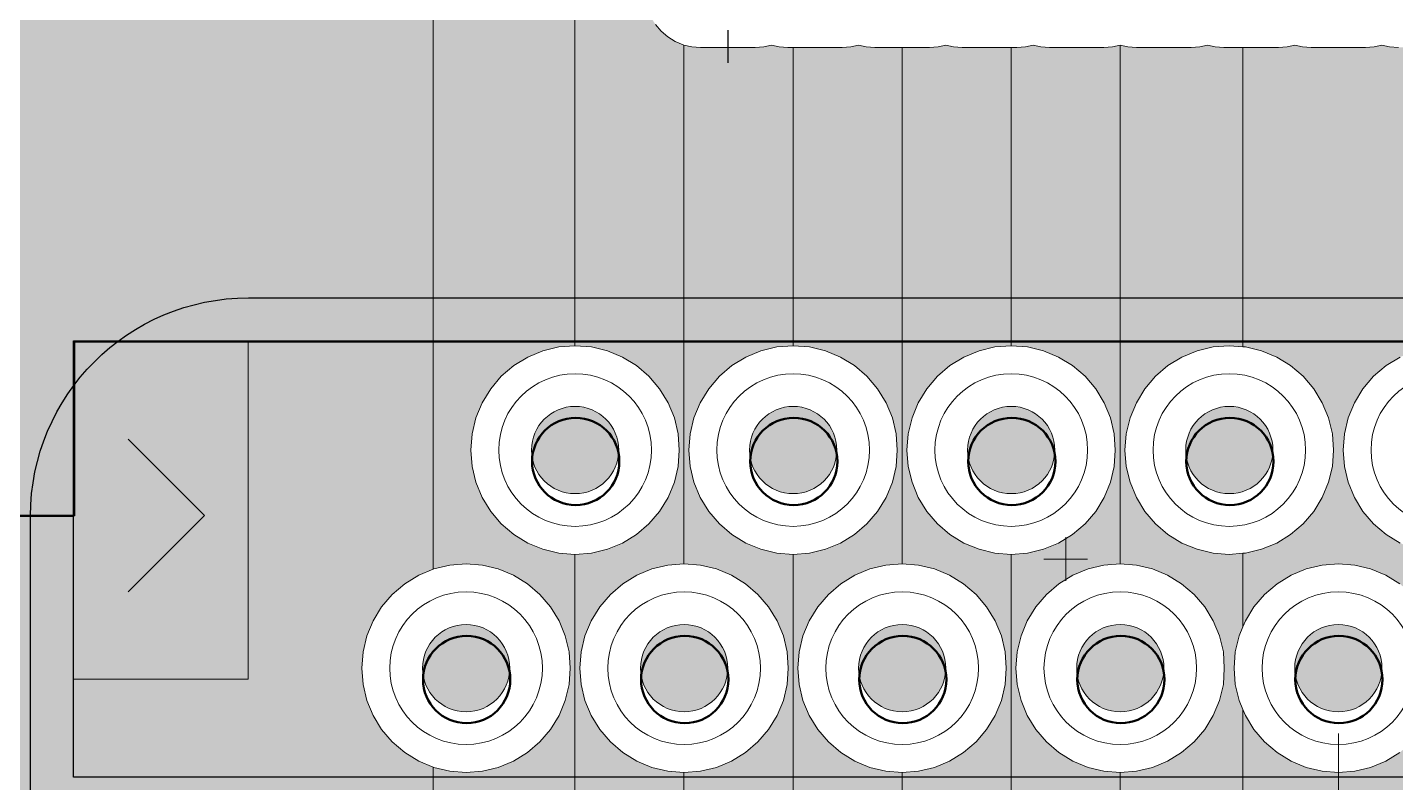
# Model space of a CAD drawing. Header units: inches. Extents: x 109.4 to 194.7, y 96.9 to 132.2.
# Drawn here: x 140.01 to 152.56, y 111.43 to 118.35 of the extents above; entities that cross this region are included whole.
import ezdxf

# ---------------------------------------------------------------- set-up
doc = ezdxf.new("R2010")
doc.units = ezdxf.units.IN
doc.header["$MEASUREMENT"] = 0
for name, color, linetype, lineweight in [('bottom_copper', 7, 'Continuous', 15), ('bottom_silk', 7, 'Continuous', 15), ('Front_Mech', 6, 'Continuous', 50), ('Rear_Mech', 5, 'Continuous', 30), ('top_copper', 7, 'Continuous', 15), ('top_silk', 7, 'Continuous', 15)]:
    doc.layers.add(name, color=color, linetype=linetype, lineweight=lineweight)
doc.layers.add('Mech_BackPlate', color=40, linetype='Continuous')
doc.layers.get('0').off()
doc.layers.get('top_copper').off()

# ---------------------------------------------------------------- blocks, each defined once
blk = doc.blocks.new('gsModule')
at = {"layer": 'bottom_copper', "lineweight": 0}
for points in [[(27.6828, 36.4307), (27.6828, 31.3675), (27.5689, 31.3585), (27.4567, 31.3316), (27.3501, 31.2874), (27.2517, 31.2271), (27.164, 31.1522), (27.0891, 31.0645), (27.0288, 30.9661), (26.9846, 30.8595), (26.9577, 30.7473), (26.9486, 30.6323), (26.9577, 30.5173), (26.9846, 30.4051), (27.0288, 30.2985), (27.0891, 30.2001), (27.164, 30.1124), (27.2517, 30.0375), (27.3501, 29.9772), (27.4567, 29.933), (27.5689, 29.9061), (27.6828, 29.8971), (27.6828, 26.9683), (27.6639, 26.9522), (27.589, 26.8645), (27.5287, 26.7661), (27.4846, 26.6595), (27.4576, 26.5473), (27.4486, 26.4323), (27.4576, 26.3173), (27.4846, 26.2051), (27.5287, 26.0985), (27.5833, 26.0094), (27.476, 26.0094), (27.0642, 26.4212), (27.0642, 27.2645), (27.0654, 27.2794), (27.0607, 27.3392), (27.0467, 27.3975), (27.0237, 27.4529), (26.9924, 27.504), (26.9534, 27.5496), (26.942, 27.5594), (26.3497, 28.1517), (26.3399, 28.1631), (26.2943, 28.2021), (26.2432, 28.2334), (26.1878, 28.2564), (26.1295, 28.2704), (26.1294, 28.2704), (26.0697, 28.2751), (26.0548, 28.2739), (25.37, 28.2739), (25.3297, 28.2906), (25.2455, 28.3108), (25.1592, 28.3176), (25.0729, 28.3108), (24.9887, 28.2906), (24.9087, 28.2575), (24.8349, 28.2122), (24.7691, 28.156), (24.7129, 28.0902), (24.6676, 28.0164), (24.6345, 27.9364), (24.6143, 27.8522), (24.6075, 27.7659), (24.6092, 27.7443), (24.6092, 27.2718), (24.6087, 27.2659), (24.6106, 27.2424), (24.6106, 27.2424), (24.6161, 27.2194), (24.6251, 27.1976), (24.6375, 27.1775), (24.6528, 27.1595), (24.6611, 27.1524), (24.6528, 27.1453), (24.6375, 27.1273), (24.6251, 27.1072), (24.6161, 27.0854), (24.6106, 27.0624), (24.6087, 27.0389), (24.6092, 27.033), (24.6092, 26.5605), (24.6075, 26.5389), (24.6143, 26.4526), (24.6345, 26.3684), (24.6676, 26.2884), (24.7129, 26.2146), (24.7691, 26.1488), (24.7782, 26.141), (24.7782, 25.8973), (24.777, 25.8824), (24.7817, 25.8227), (24.7817, 25.8226), (24.7817, 25.8226), (24.7817, 25.8226), (24.7944, 25.7699), (24.7957, 25.7643), (24.7957, 25.7643), (24.809, 25.7323), (24.8187, 25.7089), (24.8187, 25.7089), (24.8187, 25.7089), (24.8331, 25.6854), (24.85, 25.6578), (24.85, 25.6578), (24.85, 25.6578), (24.8501, 25.6577), (24.889, 25.6122), (24.9004, 25.6024), (26.1669, 24.3359), (26.1767, 24.3246), (26.2223, 24.2856), (26.2223, 24.2856), (26.2223, 24.2856), (26.2477, 24.2701), (26.2734, 24.2543), (26.2734, 24.2543), (26.2734, 24.2543), (26.2964, 24.2448), (26.3288, 24.2313), (26.3288, 24.2313), (26.3288, 24.2313), (26.375, 24.2202), (26.3871, 24.2173), (26.3871, 24.2173), (26.3871, 24.2173), (26.4469, 24.2126), (26.4618, 24.2138), (27.6828, 24.2138), (27.6828, 18.4102), (27.5495, 18.3549), (27.4214, 18.2765), (27.3072, 18.179), (27.2097, 18.0648), (27.1313, 17.9367), (27.0738, 17.798), (27.0387, 17.652), (27.027, 17.5023), (27.0387, 17.3526), (27.0738, 17.2066), (27.1313, 17.0679), (27.2097, 16.9398), (27.3072, 16.8256), (27.4214, 16.7281), (27.5495, 16.6497), (27.6828, 16.5944), (27.6828, 14.2102), (27.5495, 14.155), (27.4214, 14.0765), (27.3072, 13.979), (27.2097, 13.8648), (27.1313, 13.7368), (27.0738, 13.598), (27.0387, 13.452), (27.027, 13.3023), (27.0387, 13.1526), (27.0738, 13.0066), (27.1313, 12.8679), (27.2097, 12.7398), (27.3072, 12.6257), (27.4214, 12.5281), (27.5495, 12.4497), (27.6828, 12.3944), (27.6828, 2.6487), (21.0002, 2.6487), (21.0002, 33.6649), (21.0007, 33.6648), (21.0556, 33.6691), (21.1092, 33.682), (21.1601, 33.7031), (21.2071, 33.7319), (21.249, 33.7676), (21.2847, 33.8095), (21.3135, 33.8565), (21.3346, 33.9074), (21.3475, 33.961), (21.3507, 34.0159), (21.3475, 34.0708), (21.3346, 34.1244), (21.3135, 34.1753), (21.2847, 34.2223), (21.249, 34.2642), (21.2071, 34.2999), (21.1601, 34.3287), (21.1092, 34.3498), (21.0556, 34.3627), (21.0007, 34.367), (21.0002, 34.3669), (21.0002, 36.4307)], [(28.9824, 24.2138), (28.9824, 20.4591), (28.8342, 20.4475), (28.6882, 20.4124), (28.5495, 20.3549), (28.4214, 20.2765), (28.3072, 20.179), (28.2097, 20.0648), (28.1313, 19.9367), (28.0738, 19.798), (28.0387, 19.652), (28.027, 19.5023), (28.0387, 19.3526), (28.0738, 19.2066), (28.1313, 19.0679), (28.2097, 18.9398), (28.3072, 18.8256), (28.4214, 18.7281), (28.5495, 18.6497), (28.6882, 18.5922), (28.8342, 18.5571), (28.9824, 18.5455), (28.9824, 16.2591), (28.8342, 16.2475), (28.6882, 16.2124), (28.5495, 16.155), (28.4214, 16.0765), (28.3072, 15.979), (28.2097, 15.8648), (28.1313, 15.7368), (28.0738, 15.598), (28.0387, 15.452), (28.027, 15.3023), (28.0387, 15.1526), (28.0738, 15.0066), (28.1313, 14.8679), (28.2097, 14.7398), (28.3072, 14.6257), (28.4214, 14.5281), (28.5495, 14.4497), (28.6882, 14.3922), (28.8342, 14.3571), (28.9824, 14.3455), (28.9824, 2.6487), (27.6828, 2.6487), (27.6828, 12.3944), (27.6882, 12.3922), (27.8342, 12.3571), (27.9839, 12.3454), (28.1336, 12.3571), (28.2796, 12.3922), (28.4183, 12.4497), (28.5464, 12.5281), (28.6606, 12.6257), (28.7581, 12.7398), (28.8365, 12.8679), (28.894, 13.0066), (28.9291, 13.1526), (28.9379, 13.3023), (28.9291, 13.452), (28.894, 13.598), (28.8365, 13.7368), (28.7581, 13.8648), (28.6606, 13.979), (28.5464, 14.0765), (28.4183, 14.155), (28.2796, 14.2124), (28.1336, 14.2475), (27.9839, 14.2593), (27.8342, 14.2475), (27.6882, 14.2124), (27.6828, 14.2102), (27.6828, 16.5944), (27.6882, 16.5922), (27.8342, 16.5571), (27.9839, 16.5454), (28.1336, 16.5571), (28.2796, 16.5922), (28.4183, 16.6497), (28.5464, 16.7281), (28.6606, 16.8256), (28.7581, 16.9398), (28.8365, 17.0679), (28.894, 17.2066), (28.9291, 17.3526), (28.9379, 17.5023), (28.9291, 17.652), (28.894, 17.798), (28.8365, 17.9367), (28.7581, 18.0648), (28.6606, 18.179), (28.5464, 18.2765), (28.4183, 18.3549), (28.2796, 18.4124), (28.1336, 18.4475), (27.9839, 18.4592), (27.8342, 18.4475), (27.6882, 18.4124), (27.6828, 18.4102), (27.6828, 24.2138)], [(29.6259, 24.2138), (29.6259, 23.7222), (29.6243, 23.7023), (29.6306, 23.6226), (29.6493, 23.5448), (29.6799, 23.471), (29.7217, 23.4028), (29.7736, 23.342), (29.8344, 23.2901), (29.9026, 23.2483), (29.9764, 23.2177), (29.9824, 23.2162), (29.9824, 18.4591), (29.8342, 18.4475), (29.6882, 18.4124), (29.5495, 18.3549), (29.4214, 18.2765), (29.3072, 18.179), (29.2097, 18.0648), (29.1313, 17.9367), (29.0738, 17.798), (29.0387, 17.652), (29.027, 17.5023), (29.0387, 17.3526), (29.0738, 17.2066), (29.1313, 17.0679), (29.2097, 16.9398), (29.3072, 16.8256), (29.4214, 16.7281), (29.5495, 16.6497), (29.6882, 16.5922), (29.8342, 16.5571), (29.9824, 16.5455), (29.9824, 14.2591), (29.8342, 14.2475), (29.6882, 14.2124), (29.5495, 14.155), (29.4214, 14.0765), (29.3072, 13.979), (29.2097, 13.8648), (29.1313, 13.7368), (29.0738, 13.598), (29.0387, 13.452), (29.027, 13.3023), (29.0387, 13.1526), (29.0738, 13.0066), (29.1313, 12.8679), (29.2097, 12.7398), (29.3072, 12.6257), (29.4214, 12.5281), (29.5495, 12.4497), (29.6882, 12.3922), (29.8342, 12.3571), (29.9824, 12.3455), (29.9824, 2.6487), (28.9824, 2.6487), (28.9824, 14.3455), (28.9839, 14.3454), (29.1336, 14.3571), (29.2796, 14.3922), (29.4183, 14.4497), (29.5464, 14.5281), (29.6606, 14.6257), (29.7581, 14.7398), (29.8365, 14.8679), (29.894, 15.0066), (29.9291, 15.1526), (29.9379, 15.3023), (29.9291, 15.452), (29.894, 15.598), (29.8365, 15.7368), (29.7581, 15.8648), (29.6606, 15.979), (29.5464, 16.0765), (29.4183, 16.155), (29.2796, 16.2124), (29.1336, 16.2475), (28.9839, 16.2593), (28.9824, 16.2591), (28.9824, 18.5455), (28.9839, 18.5454), (29.1336, 18.5571), (29.2796, 18.5922), (29.4183, 18.6497), (29.5464, 18.7281), (29.6606, 18.8256), (29.7581, 18.9398), (29.8365, 19.0679), (29.894, 19.2066), (29.9291, 19.3526), (29.9379, 19.5023), (29.9291, 19.652), (29.894, 19.798), (29.8365, 19.9367), (29.7581, 20.0648), (29.6606, 20.179), (29.5464, 20.2765), (29.4183, 20.3549), (29.2796, 20.4124), (29.1336, 20.4475), (28.9839, 20.4592), (28.9824, 20.4591), (28.9824, 24.2138)], [(30.0542, 23.199), (30.1339, 23.1927), (30.1538, 23.1943), (30.614, 23.1943), (30.6339, 23.1927), (30.7136, 23.199), (30.7136, 23.199), (30.7839, 23.2159), (30.8542, 23.199), (30.9339, 23.1927), (30.9538, 23.1943), (30.9824, 23.1943), (30.9824, 20.4591), (30.8342, 20.4475), (30.6882, 20.4124), (30.5495, 20.3549), (30.4214, 20.2765), (30.3072, 20.179), (30.2097, 20.0648), (30.1313, 19.9367), (30.0738, 19.798), (30.0387, 19.652), (30.027, 19.5023), (30.0387, 19.3526), (30.0738, 19.2066), (30.1313, 19.0679), (30.2097, 18.9398), (30.3072, 18.8256), (30.4214, 18.7281), (30.5495, 18.6497), (30.6882, 18.5922), (30.8342, 18.5571), (30.9824, 18.5455), (30.9824, 16.2591), (30.8342, 16.2475), (30.6882, 16.2124), (30.5495, 16.155), (30.4214, 16.0765), (30.3072, 15.979), (30.2097, 15.8648), (30.1313, 15.7368), (30.0738, 15.598), (30.0387, 15.452), (30.027, 15.3023), (30.0387, 15.1526), (30.0738, 15.0066), (30.1313, 14.8679), (30.2097, 14.7398), (30.3072, 14.6257), (30.4214, 14.5281), (30.5495, 14.4497), (30.6882, 14.3922), (30.8342, 14.3571), (30.9824, 14.3455), (30.9824, 2.6487), (29.9824, 2.6487), (29.9824, 12.3455), (29.9839, 12.3454), (30.1336, 12.3571), (30.2796, 12.3922), (30.4183, 12.4497), (30.5464, 12.5281), (30.6606, 12.6257), (30.7581, 12.7398), (30.8365, 12.8679), (30.894, 13.0066), (30.9291, 13.1526), (30.9379, 13.3023), (30.9291, 13.452), (30.894, 13.598), (30.8365, 13.7368), (30.7581, 13.8648), (30.6606, 13.979), (30.5464, 14.0765), (30.4183, 14.155), (30.2796, 14.2124), (30.1336, 14.2475), (29.9839, 14.2593), (29.9824, 14.2591), (29.9824, 16.5455), (29.9839, 16.5454), (30.1336, 16.5571), (30.2796, 16.5922), (30.4183, 16.6497), (30.5464, 16.7281), (30.6606, 16.8256), (30.7581, 16.9398), (30.8365, 17.0679), (30.894, 17.2066), (30.9291, 17.3526), (30.9379, 17.5023), (30.9291, 17.652), (30.894, 17.798), (30.8365, 17.9367), (30.7581, 18.0648), (30.6606, 18.179), (30.5464, 18.2765), (30.4183, 18.3549), (30.2796, 18.4124), (30.1336, 18.4475), (29.9839, 18.4592), (29.9824, 18.4591), (29.9824, 23.2162)], [(31.414, 23.1943), (31.4339, 23.1927), (31.5136, 23.199), (31.5136, 23.199), (31.5839, 23.2159), (31.6542, 23.199), (31.7339, 23.1927), (31.7538, 23.1943), (31.9824, 23.1943), (31.9824, 18.4591), (31.8342, 18.4475), (31.6882, 18.4124), (31.5495, 18.3549), (31.4214, 18.2765), (31.3072, 18.179), (31.2097, 18.0648), (31.1313, 17.9367), (31.0738, 17.798), (31.0387, 17.652), (31.027, 17.5023), (31.0387, 17.3526), (31.0738, 17.2066), (31.1313, 17.0679), (31.2097, 16.9398), (31.3072, 16.8256), (31.4214, 16.7281), (31.5495, 16.6497), (31.6882, 16.5922), (31.8342, 16.5571), (31.9824, 16.5455), (31.9824, 14.2591), (31.8342, 14.2475), (31.6882, 14.2124), (31.5495, 14.155), (31.4214, 14.0765), (31.3072, 13.979), (31.2097, 13.8648), (31.1313, 13.7368), (31.0738, 13.598), (31.0387, 13.452), (31.027, 13.3023), (31.0387, 13.1526), (31.0738, 13.0066), (31.1313, 12.8679), (31.2097, 12.7398), (31.3072, 12.6257), (31.4214, 12.5281), (31.5495, 12.4497), (31.6882, 12.3922), (31.8342, 12.3571), (31.9824, 12.3455), (31.9824, 2.6487), (30.9824, 2.6487), (30.9824, 14.3455), (30.9839, 14.3454), (31.1336, 14.3571), (31.2796, 14.3922), (31.4183, 14.4497), (31.5464, 14.5281), (31.6606, 14.6257), (31.7581, 14.7398), (31.8365, 14.8679), (31.894, 15.0066), (31.9291, 15.1526), (31.9379, 15.3023), (31.9291, 15.452), (31.894, 15.598), (31.8365, 15.7368), (31.7581, 15.8648), (31.6606, 15.979), (31.5464, 16.0765), (31.4183, 16.155), (31.2796, 16.2124), (31.1336, 16.2475), (30.9839, 16.2593), (30.9824, 16.2591), (30.9824, 18.5455), (30.9839, 18.5454), (31.1336, 18.5571), (31.2796, 18.5922), (31.4183, 18.6497), (31.5464, 18.7281), (31.6606, 18.8256), (31.7581, 18.9398), (31.8365, 19.0679), (31.894, 19.2066), (31.9291, 19.3526), (31.9379, 19.5023), (31.9291, 19.652), (31.894, 19.798), (31.8365, 19.9367), (31.7581, 20.0648), (31.6606, 20.179), (31.5464, 20.2765), (31.4183, 20.3549), (31.2796, 20.4124), (31.1336, 20.4475), (30.9839, 20.4592), (30.9824, 20.4591), (30.9824, 23.1943)], [(32.214, 23.1943), (32.2339, 23.1927), (32.3136, 23.199), (32.3136, 23.199), (32.3839, 23.2159), (32.4542, 23.199), (32.5339, 23.1927), (32.5538, 23.1943), (32.9824, 23.1943), (32.9824, 20.4591), (32.8342, 20.4475), (32.6882, 20.4124), (32.5495, 20.3549), (32.4214, 20.2765), (32.3072, 20.179), (32.2097, 20.0648), (32.1313, 19.9367), (32.0738, 19.798), (32.0387, 19.652), (32.027, 19.5023), (32.0387, 19.3526), (32.0738, 19.2066), (32.1313, 19.0679), (32.2097, 18.9398), (32.3072, 18.8256), (32.4214, 18.7281), (32.5495, 18.6497), (32.6882, 18.5922), (32.8342, 18.5571), (32.9824, 18.5455), (32.9824, 16.2591), (32.8342, 16.2475), (32.6882, 16.2124), (32.5495, 16.155), (32.4214, 16.0765), (32.3072, 15.979), (32.2097, 15.8648), (32.1313, 15.7368), (32.0738, 15.598), (32.0387, 15.452), (32.027, 15.3023), (32.0387, 15.1526), (32.0738, 15.0066), (32.1313, 14.8679), (32.2097, 14.7398), (32.3072, 14.6257), (32.4214, 14.5281), (32.5495, 14.4497), (32.6882, 14.3922), (32.8342, 14.3571), (32.9824, 14.3455), (32.9824, 2.6487), (31.9824, 2.6487), (31.9824, 12.3455), (31.9839, 12.3454), (32.1336, 12.3571), (32.2796, 12.3922), (32.4183, 12.4497), (32.5464, 12.5281), (32.6606, 12.6257), (32.7581, 12.7398), (32.8365, 12.8679), (32.894, 13.0066), (32.9291, 13.1526), (32.9379, 13.3023), (32.9291, 13.452), (32.894, 13.598), (32.8365, 13.7368), (32.7581, 13.8648), (32.6606, 13.979), (32.5464, 14.0765), (32.4183, 14.155), (32.2796, 14.2124), (32.1336, 14.2475), (31.9839, 14.2593), (31.9824, 14.2591), (31.9824, 16.5455), (31.9839, 16.5454), (32.1336, 16.5571), (32.2796, 16.5922), (32.4183, 16.6497), (32.5464, 16.7281), (32.6606, 16.8256), (32.7581, 16.9398), (32.8365, 17.0679), (32.894, 17.2066), (32.9291, 17.3526), (32.9379, 17.5023), (32.9291, 17.652), (32.894, 17.798), (32.8365, 17.9367), (32.7581, 18.0648), (32.6606, 18.179), (32.5464, 18.2765), (32.4183, 18.3549), (32.2796, 18.4124), (32.1336, 18.4475), (31.9839, 18.4592), (31.9824, 18.4591), (31.9824, 23.1943)], [(33.014, 23.1943), (33.0339, 23.1927), (33.1136, 23.199), (33.1136, 23.199), (33.1839, 23.2159), (33.2542, 23.199), (33.3339, 23.1927), (33.3538, 23.1943), (33.814, 23.1943), (33.8339, 23.1927), (33.9136, 23.199), (33.9136, 23.199), (33.9824, 23.2155), (33.9824, 18.4591), (33.8342, 18.4475), (33.6882, 18.4124), (33.5495, 18.3549), (33.4214, 18.2765), (33.3072, 18.179), (33.2097, 18.0648), (33.1313, 17.9367), (33.0738, 17.798), (33.0387, 17.652), (33.027, 17.5023), (33.0387, 17.3526), (33.0738, 17.2066), (33.1313, 17.0679), (33.2097, 16.9398), (33.3072, 16.8256), (33.4214, 16.7281), (33.5495, 16.6497), (33.6882, 16.5922), (33.8342, 16.5571), (33.9824, 16.5455), (33.9824, 14.2591), (33.8342, 14.2475), (33.6882, 14.2124), (33.5495, 14.155), (33.4214, 14.0765), (33.3072, 13.979), (33.2097, 13.8648), (33.1313, 13.7368), (33.0738, 13.598), (33.0387, 13.452), (33.027, 13.3023), (33.0387, 13.1526), (33.0738, 13.0066), (33.1313, 12.8679), (33.2097, 12.7398), (33.3072, 12.6257), (33.4214, 12.5281), (33.5495, 12.4497), (33.6882, 12.3922), (33.8342, 12.3571), (33.9824, 12.3455), (33.9824, 2.6487), (32.9824, 2.6487), (32.9824, 14.3455), (32.9839, 14.3454), (33.1336, 14.3571), (33.2796, 14.3922), (33.4183, 14.4497), (33.5464, 14.5281), (33.6606, 14.6257), (33.7581, 14.7398), (33.8365, 14.8679), (33.894, 15.0066), (33.9291, 15.1526), (33.9379, 15.3023), (33.9291, 15.452), (33.894, 15.598), (33.8365, 15.7368), (33.7581, 15.8648), (33.6606, 15.979), (33.5464, 16.0765), (33.4183, 16.155), (33.2796, 16.2124), (33.1336, 16.2475), (32.9839, 16.2593), (32.9824, 16.2591), (32.9824, 18.5455), (32.9839, 18.5454), (33.1336, 18.5571), (33.2796, 18.5922), (33.4183, 18.6497), (33.5464, 18.7281), (33.6606, 18.8256), (33.7581, 18.9398), (33.8365, 19.0679), (33.894, 19.2066), (33.9291, 19.3526), (33.9379, 19.5023), (33.9291, 19.652), (33.894, 19.798), (33.8365, 19.9367), (33.7581, 20.0648), (33.6606, 20.179), (33.5464, 20.2765), (33.4183, 20.3549), (33.2796, 20.4124), (33.1336, 20.4475), (32.9839, 20.4592), (32.9824, 20.4591), (32.9824, 23.1943)], [(33.9839, 23.2159), (34.0542, 23.199), (34.1339, 23.1927), (34.1538, 23.1943), (34.614, 23.1943), (34.6339, 23.1927), (34.7136, 23.199), (34.7136, 23.199), (34.7839, 23.2159), (34.8542, 23.199), (34.9339, 23.1927), (34.9538, 23.1943), (35.1086, 23.1943), (35.1086, 20.4494), (34.9839, 20.4592), (34.8342, 20.4475), (34.6882, 20.4124), (34.5495, 20.3549), (34.4214, 20.2765), (34.3072, 20.179), (34.2097, 20.0648), (34.1313, 19.9367), (34.0738, 19.798), (34.0387, 19.652), (34.027, 19.5023), (34.0387, 19.3526), (34.0738, 19.2066), (34.1313, 19.0679), (34.2097, 18.9398), (34.3072, 18.8256), (34.4214, 18.7281), (34.5495, 18.6497), (34.6882, 18.5922), (34.8342, 18.5571), (34.9839, 18.5454), (35.1086, 18.5552), (35.1086, 17.8819), (35.0738, 17.798), (35.0387, 17.652), (35.027, 17.5023), (35.0387, 17.3526), (35.0738, 17.2066), (35.1086, 17.1227), (35.1086, 16.2494), (34.9839, 16.2593), (34.8342, 16.2475), (34.6882, 16.2124), (34.5495, 16.155), (34.4214, 16.0765), (34.3072, 15.979), (34.2097, 15.8648), (34.1313, 15.7368), (34.0738, 15.598), (34.0387, 15.452), (34.027, 15.3023), (34.0387, 15.1526), (34.0738, 15.0066), (34.1313, 14.8679), (34.2097, 14.7398), (34.3072, 14.6257), (34.4214, 14.5281), (34.5495, 14.4497), (34.6882, 14.3922), (34.8342, 14.3571), (34.9839, 14.3454), (35.1086, 14.3552), (35.1086, 13.6819), (35.0738, 13.598), (35.0387, 13.452), (35.027, 13.3023), (35.0387, 13.1526), (35.0738, 13.0066), (35.1086, 12.9227), (35.1086, 2.6487), (33.9824, 2.6487), (33.9824, 12.3455), (33.9839, 12.3454), (34.1336, 12.3571), (34.2796, 12.3922), (34.4183, 12.4497), (34.5464, 12.5281), (34.6606, 12.6257), (34.7581, 12.7398), (34.8365, 12.8679), (34.894, 13.0066), (34.9291, 13.1526), (34.9379, 13.3023), (34.9291, 13.452), (34.894, 13.598), (34.8365, 13.7368), (34.7581, 13.8648), (34.6606, 13.979), (34.5464, 14.0765), (34.4183, 14.155), (34.2796, 14.2124), (34.1336, 14.2475), (33.9839, 14.2593), (33.9824, 14.2591), (33.9824, 16.5455), (33.9839, 16.5454), (34.1336, 16.5571), (34.2796, 16.5922), (34.4183, 16.6497), (34.5464, 16.7281), (34.6606, 16.8256), (34.7581, 16.9398), (34.8365, 17.0679), (34.894, 17.2066), (34.9291, 17.3526), (34.9379, 17.5023), (34.9291, 17.652), (34.894, 17.798), (34.8365, 17.9367), (34.7581, 18.0648), (34.6606, 18.179), (34.5464, 18.2765), (34.4183, 18.3549), (34.2796, 18.4124), (34.1336, 18.4475), (33.9839, 18.4592), (33.9824, 18.4591), (33.9824, 23.2155)], [(35.1086, 2.6487), (35.1086, 12.9227), (35.1313, 12.8679), (35.2097, 12.7398), (35.3072, 12.6257), (35.4214, 12.5281), (35.5495, 12.4497), (35.6882, 12.3922), (35.8342, 12.3571), (35.9839, 12.3454), (36.1336, 12.3571), (36.2796, 12.3922), (36.4183, 12.4497), (36.5464, 12.5281), (36.6606, 12.6257), (36.7581, 12.7398), (36.8365, 12.8679), (36.894, 13.0066), (36.9291, 13.1526), (36.9379, 13.3023), (36.9291, 13.452), (36.894, 13.598), (36.8365, 13.7368), (36.7581, 13.8648), (36.6606, 13.979), (36.5464, 14.0765), (36.4183, 14.155), (36.2796, 14.2124), (36.1336, 14.2475), (35.9839, 14.2593), (35.8342, 14.2475), (35.6882, 14.2124), (35.5495, 14.155), (35.4214, 14.0765), (35.3072, 13.979), (35.2097, 13.8648), (35.1313, 13.7368), (35.1086, 13.6819), (35.1086, 14.3552), (35.1336, 14.3571), (35.2796, 14.3922), (35.4183, 14.4497), (35.5464, 14.5281), (35.6606, 14.6257), (35.7581, 14.7398), (35.8365, 14.8679), (35.894, 15.0066), (35.9291, 15.1526), (35.9379, 15.3023), (35.9291, 15.452), (35.894, 15.598), (35.8365, 15.7368), (35.7581, 15.8648), (35.6606, 15.979), (35.5464, 16.0765), (35.4183, 16.155), (35.2796, 16.2124), (35.1336, 16.2475), (35.1086, 16.2494), (35.1086, 17.1227), (35.1313, 17.0679), (35.2097, 16.9398), (35.3072, 16.8256), (35.4214, 16.7281), (35.5495, 16.6497), (35.6882, 16.5922), (35.8342, 16.5571), (35.9839, 16.5454), (36.1336, 16.5571), (36.2796, 16.5922), (36.4183, 16.6497), (36.5464, 16.7281), (36.6606, 16.8256), (36.7581, 16.9398), (36.8365, 17.0679), (36.894, 17.2066), (36.9291, 17.3526), (36.9379, 17.5023), (36.9291, 17.652), (36.894, 17.798), (36.8365, 17.9367), (36.7581, 18.0648), (36.6606, 18.179), (36.5464, 18.2765), (36.4183, 18.3549), (36.2796, 18.4124), (36.1336, 18.4475), (35.9839, 18.4592), (35.8342, 18.4475), (35.6882, 18.4124), (35.5495, 18.3549), (35.4214, 18.2765), (35.3072, 18.179), (35.2097, 18.0648), (35.1313, 17.9367), (35.1086, 17.8819), (35.1086, 18.5552), (35.1336, 18.5571), (35.2796, 18.5922), (35.4183, 18.6497), (35.5464, 18.7281), (35.6606, 18.8256), (35.7581, 18.9398), (35.8365, 19.0679), (35.894, 19.2066), (35.9291, 19.3526), (35.9379, 19.5023), (35.9291, 19.652), (35.894, 19.798), (35.8365, 19.9367), (35.7581, 20.0648), (35.6606, 20.179), (35.5464, 20.2765), (35.4183, 20.3549), (35.2796, 20.4124), (35.1336, 20.4475), (35.1086, 20.4494), (35.1086, 23.1943), (35.414, 23.1943), (35.4339, 23.1927), (35.5136, 23.199), (35.5136, 23.199), (35.5839, 23.2159), (35.6542, 23.199), (35.7339, 23.1927), (35.7538, 23.1943), (36.214, 23.1943), (36.2339, 23.1927), (36.3136, 23.199), (36.3136, 23.199), (36.3839, 23.2159), (36.4542, 23.199), (36.5339, 23.1927), (36.5538, 23.1943), (36.9824, 23.1943), (36.9824, 20.4591), (36.8342, 20.4475), (36.6882, 20.4124), (36.5495, 20.3549), (36.4214, 20.2765), (36.3072, 20.179), (36.2097, 20.0648), (36.1313, 19.9367), (36.0738, 19.798), (36.0387, 19.652), (36.027, 19.5023), (36.0387, 19.3526), (36.0738, 19.2066), (36.1313, 19.0679), (36.2097, 18.9398), (36.3072, 18.8256), (36.4214, 18.7281), (36.5495, 18.6497), (36.6882, 18.5922), (36.8342, 18.5571), (36.9824, 18.5455), (36.9824, 16.2591), (36.8342, 16.2475), (36.6882, 16.2124), (36.5495, 16.155), (36.4214, 16.0765), (36.3072, 15.979), (36.2097, 15.8648), (36.1313, 15.7368), (36.0738, 15.598), (36.0387, 15.452), (36.027, 15.3023), (36.0387, 15.1526), (36.0738, 15.0066), (36.1313, 14.8679), (36.2097, 14.7398), (36.3072, 14.6257), (36.4214, 14.5281), (36.5495, 14.4497), (36.6882, 14.3922), (36.8342, 14.3571), (36.9824, 14.3455), (36.9824, 6.8439), (36.9079, 6.7803), (36.843, 6.7043), (36.7908, 6.6191), (36.7525, 6.5267), (36.7292, 6.4295), (36.7292, 6.4294), (36.7214, 6.3299), (36.7233, 6.305), (36.7233, 4.5768), (36.7214, 4.5519), (36.7292, 4.4523), (36.7292, 4.4523), (36.7525, 4.3551), (36.7908, 4.2627), (36.843, 4.1775), (36.9079, 4.1015), (36.9824, 4.0379), (36.9824, 2.6487)]]:
    blk.add_hatch(color=256, dxfattribs=at).paths.add_polyline_path(points, flags=0)
h = blk.add_hatch(color=256, dxfattribs=at)
edge = h.paths.add_edge_path(flags=0)
edge.add_arc((28.9839, 19.5023), 0.4, 0, 360)
h = blk.add_hatch(color=256, dxfattribs=at)
edge = h.paths.add_edge_path(flags=0)
edge.add_arc((30.9839, 19.5023), 0.4, 0, 360)
h = blk.add_hatch(color=256, dxfattribs=at)
edge = h.paths.add_edge_path(flags=0)
edge.add_arc((32.9839, 19.5023), 0.4, 0, 360)
h = blk.add_hatch(color=256, dxfattribs=at)
edge = h.paths.add_edge_path(flags=0)
edge.add_arc((34.9839, 19.5023), 0.4, 0, 360)
h = blk.add_hatch(color=256, dxfattribs=at)
edge = h.paths.add_edge_path(flags=0)
edge.add_arc((27.9839, 17.5023), 0.4, 0, 360)
h = blk.add_hatch(color=256, dxfattribs=at)
edge = h.paths.add_edge_path(flags=0)
edge.add_arc((29.9839, 17.5023), 0.4, 0, 360)
h = blk.add_hatch(color=256, dxfattribs=at)
edge = h.paths.add_edge_path(flags=0)
edge.add_arc((31.9839, 17.5023), 0.4, 0, 360)
h = blk.add_hatch(color=256, dxfattribs=at)
edge = h.paths.add_edge_path(flags=0)
edge.add_arc((33.9839, 17.5023), 0.4, 0, 360)
h = blk.add_hatch(color=256, dxfattribs=at)
edge = h.paths.add_edge_path(flags=0)
edge.add_arc((35.9839, 17.5023), 0.4, 0, 360)
for p, q in [((27.6828, 18.4102), (27.6828, 24.2138)), ((27.6828, 24.2138), (27.6828, 18.4102)), ((28.9824, 20.4591), (28.9824, 24.2138)), ((28.9824, 24.2138), (28.9824, 20.4591)), ((29.7217, 23.4028), (29.7736, 23.342)), ((29.7736, 23.342), (29.8344, 23.2901)), ((29.8344, 23.2901), (29.9026, 23.2483)), ((29.9026, 23.2483), (29.9764, 23.2177)), ((29.9764, 23.2177), (29.9824, 23.2162)), ((29.9824, 18.4591), (29.9824, 23.2162)), ((29.9824, 23.2162), (30.0542, 23.199)), ((29.9824, 23.2162), (29.9824, 18.4591)), ((30.7136, 23.199), (30.7839, 23.2159)), ((30.7839, 23.2159), (30.8542, 23.199)), ((31.5136, 23.199), (31.5839, 23.2159)), ((31.5839, 23.2159), (31.6542, 23.199)), ((32.3136, 23.199), (32.3839, 23.2159)), ((32.3839, 23.2159), (32.4542, 23.199)), ((33.1136, 23.199), (33.1839, 23.2159)), ((33.1839, 23.2159), (33.2542, 23.199)), ((33.9136, 23.199), (33.9824, 23.2155)), ((33.9824, 23.2155), (33.9839, 23.2159)), ((33.9824, 18.4591), (33.9824, 23.2155)), ((33.9824, 23.2155), (33.9824, 18.4591)), ((33.9839, 23.2159), (34.0542, 23.199)), ((34.7136, 23.199), (34.7839, 23.2159)), ((34.7839, 23.2159), (34.8542, 23.199)), ((35.5136, 23.199), (35.5839, 23.2159)), ((35.5839, 23.2159), (35.6542, 23.199)), ((36.3136, 23.199), (36.3839, 23.2159)), ((36.3839, 23.2159), (36.4542, 23.199)), ((30.0542, 23.199), (30.1339, 23.1927)), ((30.1339, 23.1927), (30.1538, 23.1943)), ((30.1538, 23.1943), (30.614, 23.1943)), ((30.614, 23.1943), (30.6339, 23.1927)), ((30.6339, 23.1927), (30.7136, 23.199)), ((30.7136, 23.199), (30.7136, 23.199)), ((30.8542, 23.199), (30.9339, 23.1927)), ((30.9339, 23.1927), (30.9538, 23.1943)), ((30.9538, 23.1943), (30.9824, 23.1943)), ((30.9824, 20.4591), (30.9824, 23.1943)), ((30.9824, 23.1943), (31.414, 23.1943)), ((30.9824, 23.1943), (30.9824, 20.4591)), ((31.414, 23.1943), (31.4339, 23.1927)), ((31.4339, 23.1927), (31.5136, 23.199)), ((31.5136, 23.199), (31.5136, 23.199)), ((31.6542, 23.199), (31.7339, 23.1927)), ((31.7339, 23.1927), (31.7538, 23.1943)), ((31.7538, 23.1943), (31.9824, 23.1943)), ((31.9824, 18.4591), (31.9824, 23.1943)), ((31.9824, 23.1943), (32.214, 23.1943)), ((31.9824, 23.1943), (31.9824, 18.4591)), ((32.214, 23.1943), (32.2339, 23.1927)), ((32.2339, 23.1927), (32.3136, 23.199)), ((32.3136, 23.199), (32.3136, 23.199)), ((32.4542, 23.199), (32.5339, 23.1927)), ((32.5339, 23.1927), (32.5538, 23.1943)), ((32.5538, 23.1943), (32.9824, 23.1943)), ((32.9824, 20.4591), (32.9824, 23.1943)), ((32.9824, 23.1943), (33.014, 23.1943)), ((32.9824, 23.1943), (32.9824, 20.4591)), ((33.014, 23.1943), (33.0339, 23.1927)), ((33.0339, 23.1927), (33.1136, 23.199)), ((33.1136, 23.199), (33.1136, 23.199)), ((33.2542, 23.199), (33.3339, 23.1927)), ((33.3339, 23.1927), (33.3538, 23.1943)), ((33.3538, 23.1943), (33.814, 23.1943)), ((33.814, 23.1943), (33.8339, 23.1927)), ((33.8339, 23.1927), (33.9136, 23.199)), ((33.9136, 23.199), (33.9136, 23.199)), ((34.0542, 23.199), (34.1339, 23.1927)), ((34.1339, 23.1927), (34.1538, 23.1943)), ((34.1538, 23.1943), (34.614, 23.1943)), ((34.614, 23.1943), (34.6339, 23.1927)), ((34.6339, 23.1927), (34.7136, 23.199)), ((34.7136, 23.199), (34.7136, 23.199)), ((34.8542, 23.199), (34.9339, 23.1927)), ((34.9339, 23.1927), (34.9538, 23.1943)), ((34.9538, 23.1943), (35.1086, 23.1943)), ((35.1086, 20.4494), (35.1086, 23.1943)), ((35.1086, 23.1943), (35.414, 23.1943)), ((35.1086, 23.1943), (35.1086, 20.4494)), ((35.414, 23.1943), (35.4339, 23.1927)), ((35.4339, 23.1927), (35.5136, 23.199)), ((35.5136, 23.199), (35.5136, 23.199)), ((35.6542, 23.199), (35.7339, 23.1927)), ((35.7339, 23.1927), (35.7538, 23.1943)), ((35.7538, 23.1943), (36.214, 23.1943)), ((36.214, 23.1943), (36.2339, 23.1927)), ((36.2339, 23.1927), (36.3136, 23.199)), ((36.3136, 23.199), (36.3136, 23.199)), ((36.4542, 23.199), (36.5339, 23.1927)), ((28.9824, 20.4591), (28.8342, 20.4475)), ((28.9839, 20.4592), (28.9824, 20.4591)), ((29.1336, 20.4475), (28.9839, 20.4592)), ((30.9824, 20.4591), (30.8342, 20.4475)), ((30.9839, 20.4592), (30.9824, 20.4591)), ((31.1336, 20.4475), (30.9839, 20.4592)), ((32.9824, 20.4591), (32.8342, 20.4475)), ((32.9839, 20.4592), (32.9824, 20.4591)), ((33.1336, 20.4475), (32.9839, 20.4592)), ((34.9839, 20.4592), (34.8342, 20.4475)), ((35.1086, 20.4494), (34.9839, 20.4592)), ((28.5495, 20.3549), (28.4214, 20.2765)), ((28.6882, 20.4124), (28.5495, 20.3549)), ((28.8342, 20.4475), (28.6882, 20.4124)), ((29.2796, 20.4124), (29.1336, 20.4475)), ((29.4183, 20.3549), (29.2796, 20.4124)), ((29.5464, 20.2765), (29.4183, 20.3549)), ((30.5495, 20.3549), (30.4214, 20.2765)), ((30.6882, 20.4124), (30.5495, 20.3549)), ((30.8342, 20.4475), (30.6882, 20.4124)), ((31.2796, 20.4124), (31.1336, 20.4475)), ((31.4183, 20.3549), (31.2796, 20.4124)), ((31.5464, 20.2765), (31.4183, 20.3549)), ((32.5495, 20.3549), (32.4214, 20.2765)), ((32.6882, 20.4124), (32.5495, 20.3549)), ((32.8342, 20.4475), (32.6882, 20.4124)), ((33.2796, 20.4124), (33.1336, 20.4475)), ((33.4183, 20.3549), (33.2796, 20.4124)), ((33.5464, 20.2765), (33.4183, 20.3549)), ((34.5495, 20.3549), (34.4214, 20.2765)), ((34.6882, 20.4124), (34.5495, 20.3549)), ((34.8342, 20.4475), (34.6882, 20.4124)), ((35.1336, 20.4475), (35.1086, 20.4494)), ((35.2796, 20.4124), (35.1336, 20.4475)), ((35.4183, 20.3549), (35.2796, 20.4124)), ((35.5464, 20.2765), (35.4183, 20.3549)), ((36.5495, 20.3549), (36.4214, 20.2765)), ((28.4214, 20.2765), (28.3072, 20.179)), ((29.6606, 20.179), (29.5464, 20.2765)), ((30.4214, 20.2765), (30.3072, 20.179)), ((31.6606, 20.179), (31.5464, 20.2765)), ((32.4214, 20.2765), (32.3072, 20.179)), ((33.6606, 20.179), (33.5464, 20.2765)), ((34.4214, 20.2765), (34.3072, 20.179)), ((35.6606, 20.179), (35.5464, 20.2765)), ((36.4214, 20.2765), (36.3072, 20.179)), ((28.3072, 20.179), (28.2097, 20.0648)), ((29.7581, 20.0648), (29.6606, 20.179)), ((30.3072, 20.179), (30.2097, 20.0648)), ((31.7581, 20.0648), (31.6606, 20.179)), ((32.3072, 20.179), (32.2097, 20.0648)), ((33.7581, 20.0648), (33.6606, 20.179)), ((34.3072, 20.179), (34.2097, 20.0648)), ((35.7581, 20.0648), (35.6606, 20.179)), ((36.3072, 20.179), (36.2097, 20.0648)), ((28.2097, 20.0648), (28.1313, 19.9367)), ((29.8365, 19.9367), (29.7581, 20.0648)), ((30.2097, 20.0648), (30.1313, 19.9367)), ((31.8365, 19.9367), (31.7581, 20.0648)), ((32.2097, 20.0648), (32.1313, 19.9367)), ((33.8365, 19.9367), (33.7581, 20.0648)), ((34.2097, 20.0648), (34.1313, 19.9367)), ((35.8365, 19.9367), (35.7581, 20.0648)), ((36.2097, 20.0648), (36.1313, 19.9367)), ((28.1313, 19.9367), (28.0738, 19.798)), ((29.894, 19.798), (29.8365, 19.9367)), ((30.1313, 19.9367), (30.0738, 19.798)), ((31.894, 19.798), (31.8365, 19.9367)), ((32.1313, 19.9367), (32.0738, 19.798)), ((33.894, 19.798), (33.8365, 19.9367)), ((34.1313, 19.9367), (34.0738, 19.798)), ((35.894, 19.798), (35.8365, 19.9367)), ((36.1313, 19.9367), (36.0738, 19.798)), ((28.0738, 19.798), (28.0387, 19.652)), ((29.9291, 19.652), (29.894, 19.798)), ((30.0738, 19.798), (30.0387, 19.652)), ((31.9291, 19.652), (31.894, 19.798)), ((32.0738, 19.798), (32.0387, 19.652)), ((33.9291, 19.652), (33.894, 19.798)), ((34.0738, 19.798), (34.0387, 19.652)), ((35.9291, 19.652), (35.894, 19.798)), ((36.0738, 19.798), (36.0387, 19.652)), ((28.0387, 19.652), (28.027, 19.5023)), ((29.9379, 19.5023), (29.9291, 19.652)), ((30.0387, 19.652), (30.027, 19.5023)), ((31.9379, 19.5023), (31.9291, 19.652)), ((32.0387, 19.652), (32.027, 19.5023)), ((33.9379, 19.5023), (33.9291, 19.652)), ((34.0387, 19.652), (34.027, 19.5023)), ((35.9379, 19.5023), (35.9291, 19.652)), ((36.0387, 19.652), (36.027, 19.5023)), ((28.027, 19.5023), (28.0387, 19.3526)), ((29.9291, 19.3526), (29.9379, 19.5023)), ((30.027, 19.5023), (30.0387, 19.3526)), ((31.9291, 19.3526), (31.9379, 19.5023)), ((32.027, 19.5023), (32.0387, 19.3526)), ((33.9291, 19.3526), (33.9379, 19.5023)), ((34.027, 19.5023), (34.0387, 19.3526)), ((35.9291, 19.3526), (35.9379, 19.5023)), ((36.027, 19.5023), (36.0387, 19.3526)), ((28.0387, 19.3526), (28.0738, 19.2066)), ((29.894, 19.2066), (29.9291, 19.3526)), ((30.0387, 19.3526), (30.0738, 19.2066)), ((31.894, 19.2066), (31.9291, 19.3526)), ((32.0387, 19.3526), (32.0738, 19.2066)), ((33.894, 19.2066), (33.9291, 19.3526)), ((34.0387, 19.3526), (34.0738, 19.2066)), ((35.894, 19.2066), (35.9291, 19.3526)), ((36.0387, 19.3526), (36.0738, 19.2066)), ((28.0738, 19.2066), (28.1313, 19.0679)), ((29.8365, 19.0679), (29.894, 19.2066)), ((30.0738, 19.2066), (30.1313, 19.0679)), ((31.8365, 19.0679), (31.894, 19.2066)), ((32.0738, 19.2066), (32.1313, 19.0679)), ((33.8365, 19.0679), (33.894, 19.2066)), ((34.0738, 19.2066), (34.1313, 19.0679)), ((35.8365, 19.0679), (35.894, 19.2066)), ((36.0738, 19.2066), (36.1313, 19.0679)), ((28.1313, 19.0679), (28.2097, 18.9398)), ((29.7581, 18.9398), (29.8365, 19.0679)), ((30.1313, 19.0679), (30.2097, 18.9398)), ((31.7581, 18.9398), (31.8365, 19.0679)), ((32.1313, 19.0679), (32.2097, 18.9398)), ((33.7581, 18.9398), (33.8365, 19.0679)), ((34.1313, 19.0679), (34.2097, 18.9398)), ((35.7581, 18.9398), (35.8365, 19.0679)), ((36.1313, 19.0679), (36.2097, 18.9398)), ((28.2097, 18.9398), (28.3072, 18.8256)), ((28.3072, 18.8256), (28.4214, 18.7281)), ((29.5464, 18.7281), (29.6606, 18.8256)), ((29.6606, 18.8256), (29.7581, 18.9398)), ((30.2097, 18.9398), (30.3072, 18.8256)), ((30.3072, 18.8256), (30.4214, 18.7281)), ((31.5464, 18.7281), (31.6606, 18.8256)), ((31.6606, 18.8256), (31.7581, 18.9398)), ((32.2097, 18.9398), (32.3072, 18.8256)), ((32.3072, 18.8256), (32.4214, 18.7281)), ((33.5464, 18.7281), (33.6606, 18.8256)), ((33.6606, 18.8256), (33.7581, 18.9398)), ((34.2097, 18.9398), (34.3072, 18.8256)), ((34.3072, 18.8256), (34.4214, 18.7281)), ((35.5464, 18.7281), (35.6606, 18.8256)), ((35.6606, 18.8256), (35.7581, 18.9398)), ((36.2097, 18.9398), (36.3072, 18.8256)), ((36.3072, 18.8256), (36.4214, 18.7281)), ((28.4214, 18.7281), (28.5495, 18.6497)), ((29.4183, 18.6497), (29.5464, 18.7281)), ((30.4214, 18.7281), (30.5495, 18.6497)), ((31.4183, 18.6497), (31.5464, 18.7281)), ((32.4214, 18.7281), (32.5495, 18.6497)), ((33.4183, 18.6497), (33.5464, 18.7281)), ((34.4214, 18.7281), (34.5495, 18.6497)), ((35.4183, 18.6497), (35.5464, 18.7281)), ((36.4214, 18.7281), (36.5495, 18.6497)), ((28.5495, 18.6497), (28.6882, 18.5922)), ((28.6882, 18.5922), (28.8342, 18.5571)), ((29.1336, 18.5571), (29.2796, 18.5922)), ((29.2796, 18.5922), (29.4183, 18.6497)), ((30.5495, 18.6497), (30.6882, 18.5922)), ((30.6882, 18.5922), (30.8342, 18.5571)), ((31.1336, 18.5571), (31.2796, 18.5922)), ((31.2796, 18.5922), (31.4183, 18.6497)), ((32.5495, 18.6497), (32.6882, 18.5922)), ((32.6882, 18.5922), (32.8342, 18.5571)), ((33.1336, 18.5571), (33.2796, 18.5922)), ((33.2796, 18.5922), (33.4183, 18.6497)), ((34.5495, 18.6497), (34.6882, 18.5922)), ((34.6882, 18.5922), (34.8342, 18.5571)), ((35.1336, 18.5571), (35.2796, 18.5922)), ((35.2796, 18.5922), (35.4183, 18.6497)), ((27.8342, 18.4475), (27.6882, 18.4124)), ((27.9839, 18.4592), (27.8342, 18.4475)), ((28.1336, 18.4475), (27.9839, 18.4592)), ((28.2796, 18.4124), (28.1336, 18.4475)), ((28.8342, 18.5571), (28.9824, 18.5455)), ((28.9824, 16.2591), (28.9824, 18.5455)), ((28.9824, 18.5455), (28.9839, 18.5454)), ((28.9824, 18.5455), (28.9824, 16.2591)), ((28.9839, 18.5454), (29.1336, 18.5571)), ((29.8342, 18.4475), (29.6882, 18.4124)), ((29.9824, 18.4591), (29.8342, 18.4475)), ((29.9839, 18.4592), (29.9824, 18.4591)), ((30.1336, 18.4475), (29.9839, 18.4592)), ((30.2796, 18.4124), (30.1336, 18.4475)), ((30.8342, 18.5571), (30.9824, 18.5455)), ((30.9824, 16.2591), (30.9824, 18.5455)), ((30.9824, 18.5455), (30.9839, 18.5454)), ((30.9824, 18.5455), (30.9824, 16.2591)), ((30.9839, 18.5454), (31.1336, 18.5571)), ((31.8342, 18.4475), (31.6882, 18.4124)), ((31.9824, 18.4591), (31.8342, 18.4475)), ((31.9839, 18.4592), (31.9824, 18.4591)), ((32.1336, 18.4475), (31.9839, 18.4592)), ((32.2796, 18.4124), (32.1336, 18.4475)), ((32.8342, 18.5571), (32.9824, 18.5455)), ((32.9824, 16.2591), (32.9824, 18.5455)), ((32.9824, 18.5455), (32.9839, 18.5454)), ((32.9824, 18.5455), (32.9824, 16.2591)), ((32.9839, 18.5454), (33.1336, 18.5571)), ((33.8342, 18.4475), (33.6882, 18.4124)), ((33.9824, 18.4591), (33.8342, 18.4475)), ((33.9839, 18.4592), (33.9824, 18.4591)), ((34.1336, 18.4475), (33.9839, 18.4592)), ((34.2796, 18.4124), (34.1336, 18.4475)), ((34.8342, 18.5571), (34.9839, 18.5454)), ((34.9839, 18.5454), (35.1086, 18.5552)), ((35.1086, 18.5552), (35.1336, 18.5571)), ((35.1086, 17.8819), (35.1086, 18.5552)), ((35.1086, 18.5552), (35.1086, 17.8819)), ((35.8342, 18.4475), (35.6882, 18.4124)), ((35.9839, 18.4592), (35.8342, 18.4475)), ((36.1336, 18.4475), (35.9839, 18.4592)), ((36.2796, 18.4124), (36.1336, 18.4475)), ((27.5495, 18.3549), (27.4214, 18.2765)), ((27.6828, 18.4102), (27.5495, 18.3549)), ((27.6882, 18.4124), (27.6828, 18.4102)), ((28.4183, 18.3549), (28.2796, 18.4124)), ((28.5464, 18.2765), (28.4183, 18.3549)), ((29.5495, 18.3549), (29.4214, 18.2765)), ((29.6882, 18.4124), (29.5495, 18.3549)), ((30.4183, 18.3549), (30.2796, 18.4124)), ((30.5464, 18.2765), (30.4183, 18.3549)), ((31.5495, 18.3549), (31.4214, 18.2765)), ((31.6882, 18.4124), (31.5495, 18.3549)), ((32.4183, 18.3549), (32.2796, 18.4124)), ((32.5464, 18.2765), (32.4183, 18.3549)), ((33.5495, 18.3549), (33.4214, 18.2765)), ((33.6882, 18.4124), (33.5495, 18.3549)), ((34.4183, 18.3549), (34.2796, 18.4124)), ((34.5464, 18.2765), (34.4183, 18.3549)), ((35.5495, 18.3549), (35.4214, 18.2765)), ((35.6882, 18.4124), (35.5495, 18.3549)), ((36.4183, 18.3549), (36.2796, 18.4124)), ((36.5464, 18.2765), (36.4183, 18.3549)), ((27.4214, 18.2765), (27.3072, 18.179)), ((28.6606, 18.179), (28.5464, 18.2765)), ((29.4214, 18.2765), (29.3072, 18.179)), ((30.6606, 18.179), (30.5464, 18.2765)), ((31.4214, 18.2765), (31.3072, 18.179)), ((32.6606, 18.179), (32.5464, 18.2765)), ((33.4214, 18.2765), (33.3072, 18.179)), ((34.6606, 18.179), (34.5464, 18.2765)), ((35.4214, 18.2765), (35.3072, 18.179)), ((27.3072, 18.179), (27.2097, 18.0648)), ((28.7581, 18.0648), (28.6606, 18.179)), ((29.3072, 18.179), (29.2097, 18.0648)), ((30.7581, 18.0648), (30.6606, 18.179)), ((31.3072, 18.179), (31.2097, 18.0648)), ((32.7581, 18.0648), (32.6606, 18.179)), ((33.3072, 18.179), (33.2097, 18.0648)), ((34.7581, 18.0648), (34.6606, 18.179)), ((35.3072, 18.179), (35.2097, 18.0648)), ((27.2097, 18.0648), (27.1313, 17.9367)), ((28.8365, 17.9367), (28.7581, 18.0648)), ((29.2097, 18.0648), (29.1313, 17.9367)), ((30.8365, 17.9367), (30.7581, 18.0648)), ((31.2097, 18.0648), (31.1313, 17.9367)), ((32.8365, 17.9367), (32.7581, 18.0648)), ((33.2097, 18.0648), (33.1313, 17.9367)), ((34.8365, 17.9367), (34.7581, 18.0648)), ((35.2097, 18.0648), (35.1313, 17.9367)), ((27.1313, 17.9367), (27.0738, 17.798)), ((28.894, 17.798), (28.8365, 17.9367)), ((29.1313, 17.9367), (29.0738, 17.798)), ((30.894, 17.798), (30.8365, 17.9367)), ((31.1313, 17.9367), (31.0738, 17.798)), ((32.894, 17.798), (32.8365, 17.9367)), ((33.1313, 17.9367), (33.0738, 17.798)), ((34.894, 17.798), (34.8365, 17.9367)), ((35.1086, 17.8819), (35.0738, 17.798)), ((35.1313, 17.9367), (35.1086, 17.8819)), ((27.0738, 17.798), (27.0387, 17.652)), ((28.9291, 17.652), (28.894, 17.798)), ((29.0738, 17.798), (29.0387, 17.652)), ((30.9291, 17.652), (30.894, 17.798)), ((31.0738, 17.798), (31.0387, 17.652)), ((32.9291, 17.652), (32.894, 17.798)), ((33.0738, 17.798), (33.0387, 17.652)), ((34.9291, 17.652), (34.894, 17.798)), ((35.0738, 17.798), (35.0387, 17.652)), ((27.0387, 17.652), (27.027, 17.5023)), ((28.9379, 17.5023), (28.9291, 17.652)), ((29.0387, 17.652), (29.027, 17.5023)), ((30.9379, 17.5023), (30.9291, 17.652)), ((31.0387, 17.652), (31.027, 17.5023)), ((32.9379, 17.5023), (32.9291, 17.652)), ((33.0387, 17.652), (33.027, 17.5023)), ((34.9379, 17.5023), (34.9291, 17.652)), ((35.0387, 17.652), (35.027, 17.5023)), ((27.027, 17.5023), (27.0387, 17.3526)), ((28.9291, 17.3526), (28.9379, 17.5023)), ((29.027, 17.5023), (29.0387, 17.3526)), ((30.9291, 17.3526), (30.9379, 17.5023)), ((31.027, 17.5023), (31.0387, 17.3526)), ((32.9291, 17.3526), (32.9379, 17.5023)), ((33.027, 17.5023), (33.0387, 17.3526)), ((34.9291, 17.3526), (34.9379, 17.5023)), ((35.027, 17.5023), (35.0387, 17.3526)), ((27.0387, 17.3526), (27.0738, 17.2066)), ((28.894, 17.2066), (28.9291, 17.3526)), ((29.0387, 17.3526), (29.0738, 17.2066)), ((30.894, 17.2066), (30.9291, 17.3526)), ((31.0387, 17.3526), (31.0738, 17.2066)), ((32.894, 17.2066), (32.9291, 17.3526)), ((33.0387, 17.3526), (33.0738, 17.2066)), ((34.894, 17.2066), (34.9291, 17.3526)), ((35.0387, 17.3526), (35.0738, 17.2066)), ((27.0738, 17.2066), (27.1313, 17.0679)), ((28.8365, 17.0679), (28.894, 17.2066)), ((29.0738, 17.2066), (29.1313, 17.0679)), ((30.8365, 17.0679), (30.894, 17.2066)), ((31.0738, 17.2066), (31.1313, 17.0679)), ((32.8365, 17.0679), (32.894, 17.2066)), ((33.0738, 17.2066), (33.1313, 17.0679)), ((34.8365, 17.0679), (34.894, 17.2066)), ((35.0738, 17.2066), (35.1086, 17.1227)), ((27.1313, 17.0679), (27.2097, 16.9398)), ((28.7581, 16.9398), (28.8365, 17.0679)), ((29.1313, 17.0679), (29.2097, 16.9398)), ((30.7581, 16.9398), (30.8365, 17.0679)), ((31.1313, 17.0679), (31.2097, 16.9398)), ((32.7581, 16.9398), (32.8365, 17.0679)), ((33.1313, 17.0679), (33.2097, 16.9398)), ((34.7581, 16.9398), (34.8365, 17.0679)), ((35.1086, 16.2494), (35.1086, 17.1227)), ((35.1086, 17.1227), (35.1313, 17.0679)), ((35.1086, 17.1227), (35.1086, 16.2494)), ((35.1313, 17.0679), (35.2097, 16.9398)), ((27.2097, 16.9398), (27.3072, 16.8256)), ((27.3072, 16.8256), (27.4214, 16.7281)), ((28.5464, 16.7281), (28.6606, 16.8256)), ((28.6606, 16.8256), (28.7581, 16.9398)), ((29.2097, 16.9398), (29.3072, 16.8256)), ((29.3072, 16.8256), (29.4214, 16.7281)), ((30.5464, 16.7281), (30.6606, 16.8256)), ((30.6606, 16.8256), (30.7581, 16.9398)), ((31.2097, 16.9398), (31.3072, 16.8256)), ((31.3072, 16.8256), (31.4214, 16.7281)), ((32.5464, 16.7281), (32.6606, 16.8256)), ((32.6606, 16.8256), (32.7581, 16.9398)), ((33.2097, 16.9398), (33.3072, 16.8256)), ((33.3072, 16.8256), (33.4214, 16.7281)), ((34.5464, 16.7281), (34.6606, 16.8256)), ((34.6606, 16.8256), (34.7581, 16.9398)), ((35.2097, 16.9398), (35.3072, 16.8256)), ((35.3072, 16.8256), (35.4214, 16.7281)), ((27.4214, 16.7281), (27.5495, 16.6497)), ((28.4183, 16.6497), (28.5464, 16.7281)), ((29.4214, 16.7281), (29.5495, 16.6497)), ((30.4183, 16.6497), (30.5464, 16.7281)), ((31.4214, 16.7281), (31.5495, 16.6497)), ((32.4183, 16.6497), (32.5464, 16.7281)), ((33.4214, 16.7281), (33.5495, 16.6497)), ((34.4183, 16.6497), (34.5464, 16.7281)), ((35.4214, 16.7281), (35.5495, 16.6497)), ((36.4183, 16.6497), (36.5464, 16.7281)), ((27.5495, 16.6497), (27.6828, 16.5944)), ((27.6828, 14.2102), (27.6828, 16.5944)), ((27.6828, 16.5944), (27.6882, 16.5922)), ((27.6828, 16.5944), (27.6828, 14.2102)), ((27.6882, 16.5922), (27.8342, 16.5571)), ((28.1336, 16.5571), (28.2796, 16.5922)), ((28.2796, 16.5922), (28.4183, 16.6497)), ((29.5495, 16.6497), (29.6882, 16.5922)), ((29.6882, 16.5922), (29.8342, 16.5571)), ((30.1336, 16.5571), (30.2796, 16.5922)), ((30.2796, 16.5922), (30.4183, 16.6497)), ((31.5495, 16.6497), (31.6882, 16.5922)), ((31.6882, 16.5922), (31.8342, 16.5571)), ((32.1336, 16.5571), (32.2796, 16.5922)), ((32.2796, 16.5922), (32.4183, 16.6497)), ((33.5495, 16.6497), (33.6882, 16.5922)), ((33.6882, 16.5922), (33.8342, 16.5571)), ((34.1336, 16.5571), (34.2796, 16.5922)), ((34.2796, 16.5922), (34.4183, 16.6497)), ((35.5495, 16.6497), (35.6882, 16.5922)), ((35.6882, 16.5922), (35.8342, 16.5571)), ((36.1336, 16.5571), (36.2796, 16.5922)), ((36.2796, 16.5922), (36.4183, 16.6497)), ((27.8342, 16.5571), (27.9839, 16.5454)), ((27.9839, 16.5454), (28.1336, 16.5571)), ((29.8342, 16.5571), (29.9824, 16.5455)), ((29.9824, 14.2591), (29.9824, 16.5455)), ((29.9824, 16.5455), (29.9839, 16.5454)), ((29.9824, 16.5455), (29.9824, 14.2591)), ((29.9839, 16.5454), (30.1336, 16.5571)), ((31.8342, 16.5571), (31.9824, 16.5455)), ((31.9824, 14.2591), (31.9824, 16.5455)), ((31.9824, 16.5455), (31.9839, 16.5454)), ((31.9824, 16.5455), (31.9824, 14.2591)), ((31.9839, 16.5454), (32.1336, 16.5571)), ((33.8342, 16.5571), (33.9824, 16.5455)), ((33.9824, 14.2591), (33.9824, 16.5455)), ((33.9824, 16.5455), (33.9839, 16.5454)), ((33.9824, 16.5455), (33.9824, 14.2591)), ((33.9839, 16.5454), (34.1336, 16.5571)), ((35.8342, 16.5571), (35.9839, 16.5454)), ((35.9839, 16.5454), (36.1336, 16.5571))]:
    blk.add_line(p, q, dxfattribs=at)
for centre, radius in [((28.9839, 19.5023), 0.7), ((30.9839, 19.5023), 0.7), ((32.9839, 19.5023), 0.7), ((34.9839, 19.5023), 0.7), ((36.9839, 19.5023), 0.7), ((28.9839, 19.5023), 0.4), ((30.9839, 19.5023), 0.4), ((32.9839, 19.5023), 0.4), ((34.9839, 19.5023), 0.4), ((27.9839, 17.5023), 0.7), ((29.9839, 17.5023), 0.7), ((31.9839, 17.5023), 0.7), ((33.9839, 17.5023), 0.7), ((35.9839, 17.5023), 0.7), ((27.9839, 17.5023), 0.4), ((29.9839, 17.5023), 0.4), ((31.9839, 17.5023), 0.4), ((33.9839, 17.5023), 0.4), ((35.9839, 17.5023), 0.4)]:
    blk.add_circle(centre, radius, dxfattribs=at)
at = {"layer": 'bottom_silk', "lineweight": 25}
blk.add_line((30.3839, 23.3523), (30.3839, 23.0523), dxfattribs=at)
at = {"layer": 'top_silk', "lineweight": 25}
for p, q in [((24.3839, 16.5023), (24.3839, 20.5023)), ((24.3839, 20.5023), (42.5839, 20.5023)), ((42.5839, 16.5023), (24.3839, 16.5023))]:
    blk.add_line(p, q, dxfattribs=at)
at = {"layer": 'top_silk', "lineweight": 15}
for p, q in [((25.9839, 17.4023), (25.9839, 20.5023)), ((25.5839, 18.9023), (24.8839, 19.6023)), ((18.314, 18.9023), (24.3839, 18.9023)), ((24.8839, 18.2023), (25.5839, 18.9023)), ((33.4839, 18.7023), (33.4839, 18.3023)), ((33.4839, 18.7023), (33.4839, 18.3023)), ((33.6839, 18.5023), (33.2839, 18.5023)), ((33.2839, 18.5023), (33.6839, 18.5023)), ((25.9839, 17.4023), (24.3839, 17.4023)), ((35.9839, 16.9023), (35.9839, 15.9023))]:
    blk.add_line(p, q, dxfattribs=at)
blk = doc.blocks.new('Cartridge PCB_Sheet_1_VIEW1')
at = {"layer": 'Rear_Mech'}
for centre in [(-8, 2.2), (-6, 2.2), (-4, 2.2), (-2, 2.2), (0, 2.2), (-7, 0.2), (-5, 0.2), (-3, 0.2), (-1, 0.2)]:
    blk.add_circle(centre, 0.4, dxfattribs=at)
blk = doc.blocks.new('Cartridge PCB_Sheet_2_VIEW2')
at = {"layer": 'Front_Mech'}
for p, q in [((11.6, -0.9), (11.6, 0.7)), ((11.6, 0.7), (17.67, 0.7)), ((-6.6, -0.9), (11.6, -0.9))]:
    blk.add_line(p, q, dxfattribs=at)
for centre in [(0, 2.2), (2, 2.2), (4, 2.2), (6, 2.2), (8, 2.2), (1, 0.2), (3, 0.2), (5, 0.2), (7, 0.2)]:
    blk.add_circle(centre, 0.4, dxfattribs=at)
blk = doc.blocks.new('Cartridge interface plate 28-5-20-5_Sheet_VIEW2')
at = {"layer": 'Mech_BackPlate'}
for p, q in [((-10, 1.3), (10, 1.3)), ((-12, -5.7), (-12, -0.7))]:
    blk.add_line(p, q, dxfattribs=at)
at = {"layer": 'Mech_BackPlate', "extrusion": (0, 0, -1)}
blk.add_arc((10, -0.7), 2, 0, 90, dxfattribs=at)

msp = doc.modelspace()

# ---------------------------------------------------------------- block references
at = {"xscale": 0.9999961057099349, "yscale": 0.9999961057099349, "zscale": 0.9999961057099349}
msp.add_blockref('gsModule', (116.049, 94.973), dxfattribs=at)
at = {"xscale": 0.9999961057099349, "yscale": 0.9999961057099349, "zscale": 0.9999961057099349, "rotation": 180}
msp.add_blockref('Cartridge PCB_Sheet_2_VIEW2', (152.038, 114.571), dxfattribs=at)
at = {"layer": 'Rear_Mech', "xscale": -0.9999961057099349, "yscale": 0.9999961057099349, "zscale": 0.9999961057099349, "rotation": 180}
msp.add_blockref('Cartridge PCB_Sheet_1_VIEW1', (152.038, 114.571), dxfattribs=at)
at = {"layer": 'top_copper'}
msp.add_blockref('Cartridge interface plate 28-5-20-5_Sheet_VIEW2', (152.038, 114.571), dxfattribs=at)

doc.saveas('drawing.dxf')
